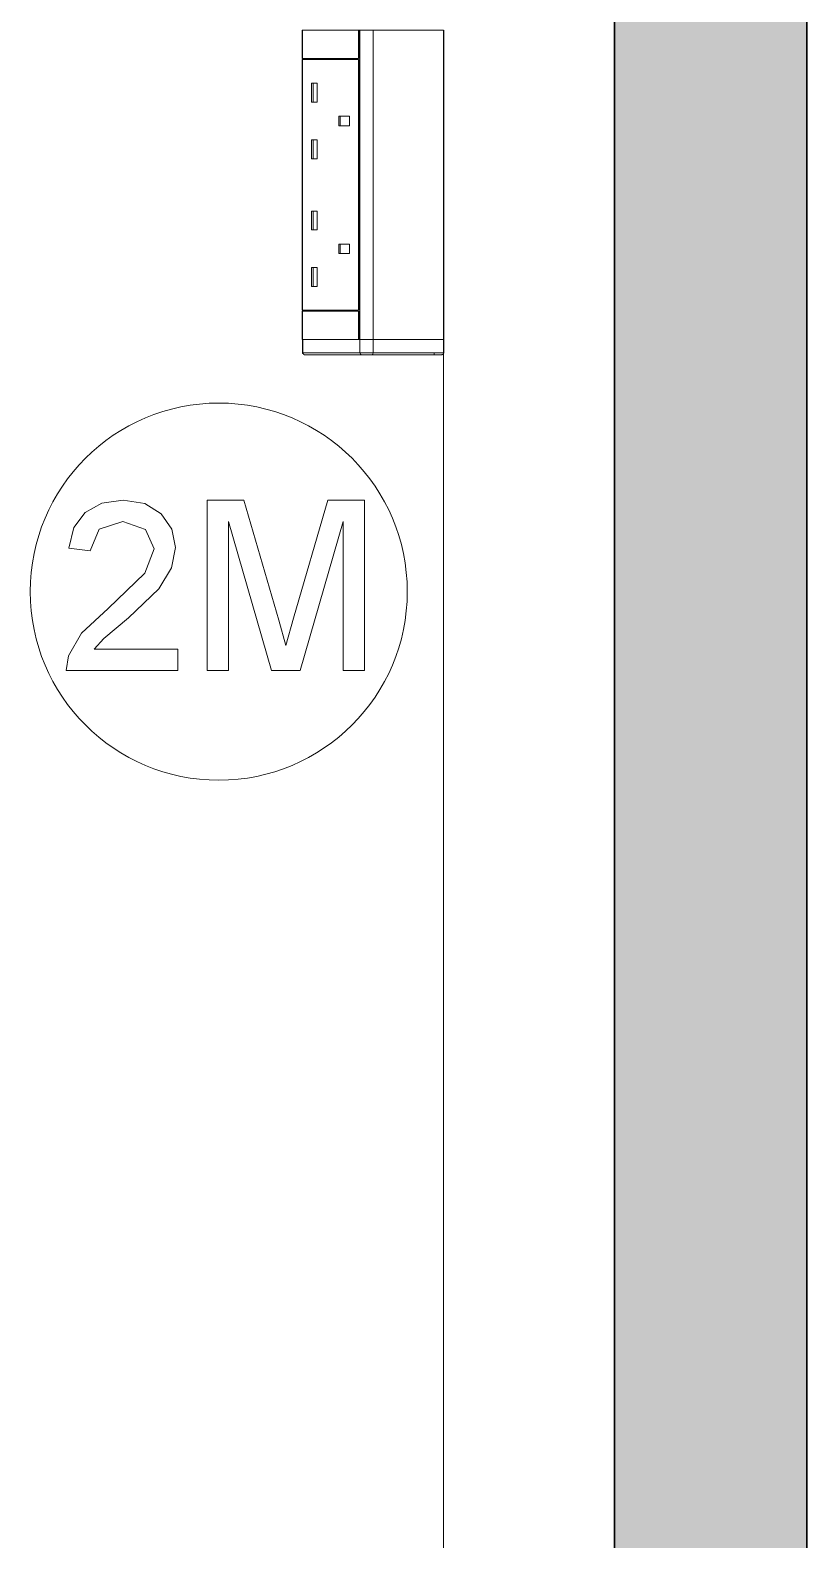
# Model space of a CAD drawing. Header units: millimetres. Extents: x 155927 to 295199, y -4084 to 97293.
# Drawn here: x 189464 to 189876, y 31308 to 32109 of the extents above; entities that cross this region are included whole.
import ezdxf

# ---------------------------------------------------------------- set-up
doc = ezdxf.new("R2010")
doc.units = ezdxf.units.MM
doc.header["$MEASUREMENT"] = 0
for name, color, linetype, lineweight in [('A-WALL-PATT', 7, 'CONTINUOUS', 9), ('I-FURN', 8, 'CONTINUOUS', 9), ('I-WALL', 7, 'CONTINUOUS', 9)]:
    doc.layers.add(name, color=color, linetype=linetype, lineweight=lineweight)

msp = doc.modelspace()

# ---------------------------------------------------------------- hatches: boundary and pattern name
at = {"layer": 'A-WALL-PATT'}
h = msp.add_hatch(color=256, dxfattribs=at)
h.paths.add_polyline_path([(189875.83, 28407.61), (189875.83, 28809.61), (189773.83, 28809.61), (189773.83, 28407.61)], flags=0)
h.paths.add_polyline_path([(189773.83, 29819.61), (189875.83, 29819.61), (189875.83, 33830.58), (189773.83, 33830.58), (189773.83, 30545.81)], flags=0)

# ---------------------------------------------------------------- linework, layer by layer
at = {"layer": 'I-FURN'}
for p, q in [((189608.19, 32093.85), (189608.19, 32108.85)), ((189608.19, 32108.85), (189638.02, 32108.85)), ((189608.39, 32108.81), (189608.39, 31944.91)), ((189638.02, 32108.85), (189638.02, 32093.85)), ((189638.22, 32093.85), (189638.22, 32108.81)), ((189638.22, 32108.81), (189638.85, 32108.81)), ((189645.77, 32108.81), (189638.85, 32108.81)), ((189638.85, 32108.81), (189638.85, 31944.91)), ((189683.23, 32108.81), (189645.77, 32108.81)), ((189645.77, 32108.81), (189645.77, 31944.91)), ((189683.23, 32108.81), (189683.23, 31944.91)), ((189683.24, 31944.91), (189683.24, 32108.81)), ((189638.02, 32093.85), (189608.19, 32093.85)), ((189608.19, 32093.35), (189638.02, 32093.35)), ((189608.19, 31960.35), (189608.19, 32093.35)), ((189608.57, 32093.35), (189608.57, 32093.85)), ((189638.02, 32093.35), (189638.02, 31960.35)), ((189638.22, 31960.35), (189638.22, 32093.35)), ((189613.22, 32080.74), (189613.22, 32070.74)), ((189613.22, 32080.74), (189616.09, 32080.74)), ((189613.96, 32080.74), (189613.96, 32070.74)), ((189616.09, 32080.74), (189616.09, 32070.74)), ((189613.22, 32070.74), (189616.09, 32070.74)), ((189627.56, 32063.24), (189627.56, 32058.24)), ((189633.29, 32063.24), (189627.56, 32063.24)), ((189627.56, 32058.24), (189633.29, 32058.24)), ((189628.3, 32063.24), (189628.3, 32058.24)), ((189633.29, 32058.24), (189633.29, 32063.24)), ((189613.22, 32050.74), (189613.22, 32040.74)), ((189613.22, 32050.74), (189616.09, 32050.74)), ((189613.96, 32050.74), (189613.96, 32040.74)), ((189616.09, 32050.74), (189616.09, 32040.74)), ((189613.22, 32040.74), (189616.09, 32040.74)), ((189613.22, 32012.96), (189613.22, 32002.96)), ((189613.22, 32012.96), (189616.09, 32012.96)), ((189613.96, 32012.96), (189613.96, 32002.96)), ((189616.09, 32012.96), (189616.09, 32002.96)), ((189613.22, 32002.96), (189616.09, 32002.96)), ((189627.56, 31995.46), (189627.56, 31990.46)), ((189627.56, 31995.46), (189633.29, 31995.46)), ((189628.3, 31995.46), (189628.3, 31990.46)), ((189633.29, 31995.46), (189633.29, 31990.46)), ((189627.56, 31990.46), (189633.29, 31990.46)), ((189613.22, 31982.96), (189613.22, 31972.96)), ((189613.22, 31982.96), (189616.09, 31982.96)), ((189613.96, 31982.96), (189613.96, 31972.96)), ((189616.09, 31982.96), (189616.09, 31972.96)), ((189613.22, 31972.96), (189616.09, 31972.96)), ((189608.19, 31960.35), (189638.02, 31960.35)), ((189608.19, 31959.85), (189638.02, 31959.85)), ((189608.19, 31944.85), (189608.19, 31959.85)), ((189608.57, 31959.85), (189608.57, 31960.35)), ((189638.02, 31959.85), (189638.02, 31944.85)), ((189638.22, 31944.91), (189638.22, 31959.85)), ((189638.02, 31944.85), (189608.19, 31944.85)), ((189608.39, 31944.79), (189608.39, 31937.79)), ((189608.57, 31944.79), (189608.39, 31944.79)), ((189608.39, 31944.79), (189608.39, 31937.79)), ((189608.39, 31944.79), (189608.39, 31937.79)), ((189608.57, 31937.79), (189608.57, 31944.79)), ((189638.85, 31944.79), (189608.57, 31944.79)), ((189638.02, 31944.85), (189640.48, 31944.85)), ((189638.85, 31944.91), (189638.22, 31944.91)), ((189638.85, 31944.91), (189645.77, 31944.91)), ((189638.85, 31937.79), (189638.85, 31944.79)), ((189645.77, 31944.79), (189638.85, 31944.79)), ((189645.77, 31944.91), (189683.23, 31944.91)), ((189645.77, 31937.79), (189645.77, 31944.79)), ((189683.23, 31944.79), (189645.77, 31944.79)), ((189683.23, 31937.79), (189683.23, 31944.79)), ((189683.24, 31937.79), (189683.24, 31944.79)), ((189608.57, 31937.79), (189608.39, 31937.79)), ((189638.85, 31937.79), (189608.57, 31937.79)), ((189608.76, 31937.01), (189608.73, 31937.04)), ((189609.39, 31936.79), (189639.67, 31936.79)), ((189609.39, 31936.79), (189639.67, 31936.79)), ((189645.77, 31937.79), (189638.85, 31937.79)), ((189678.24, 31936.79), (189639.67, 31936.79)), ((189639.67, 31936.79), (189645.21, 31936.79)), ((189645.21, 31936.79), (189682.23, 31936.79)), ((189683.23, 31937.79), (189645.77, 31937.79)), ((189678.24, 31937.79), (189678.24, 31936.79)), ((189682.23, 31936.79), (189678.24, 31936.79)), ((189682.23, 31936.79), (189682.24, 31936.79)), ((189683.23, 31249.61), (189683.23, 31937.79)), ((189683.23, 31937.79), (189683.23, 31249.61)), ((189501.87, 31858.02), (189493.08, 31853.14)), ((189513.24, 31859.65), (189501.87, 31858.02)), ((189524.69, 31857.84), (189513.24, 31859.65)), ((189533.47, 31852.41), (189524.69, 31857.84)), ((189577.32, 31859.65), (189557.87, 31859.65)), ((189557.87, 31859.65), (189557.87, 31769.24)), ((189595.81, 31795.93), (189577.32, 31859.65)), ((189621.77, 31859.65), (189603.58, 31797.03)), ((189641.22, 31859.65), (189621.77, 31859.65)), ((189641.22, 31769.24), (189641.22, 31859.65)), ((189493.08, 31853.14), (189487.15, 31845.16)), ((189539.06, 31844.3), (189533.47, 31852.41)), ((189487.15, 31845.16), (189484.41, 31834.22)), ((189495.71, 31832.81), (189500.47, 31844.22)), ((189500.47, 31844.22), (189513, 31848.35)), ((189513, 31848.35), (189525.01, 31844.12)), ((189525.01, 31844.12), (189529.62, 31833.76)), ((189540.92, 31834.44), (189539.06, 31844.3)), ((189569.17, 31769.24), (189569.17, 31848.35)), ((189569.17, 31848.35), (189591.88, 31769.24)), ((189607.2, 31769.24), (189629.92, 31848.35)), ((189629.92, 31848.35), (189629.92, 31769.24)), ((189484.41, 31834.22), (189495.71, 31832.81)), ((189529.62, 31833.76), (189524.74, 31820.96)), ((189538.91, 31823.73), (189540.92, 31834.44)), ((189524.74, 31820.96), (189505.23, 31802.13)), ((189532.23, 31812.65), (189538.91, 31823.73)), ((189516.04, 31797.16), (189532.23, 31812.65)), ((189505.23, 31802.13), (189491.08, 31789.03)), ((189503.04, 31786.29), (189516.04, 31797.16)), ((189599.54, 31782.62), (189595.81, 31795.93)), ((189603.58, 31797.03), (189599.54, 31782.62)), ((189491.08, 31789.03), (189484.21, 31777.03)), ((189497.94, 31780.54), (189503.04, 31786.29)), ((189484.21, 31777.03), (189483, 31769.24)), ((189542.33, 31780.54), (189497.94, 31780.54)), ((189542.33, 31769.24), (189542.33, 31780.54)), ((189483, 31769.24), (189542.33, 31769.24)), ((189557.87, 31769.24), (189569.17, 31769.24)), ((189591.88, 31769.24), (189607.2, 31769.24)), ((189629.92, 31769.24), (189641.22, 31769.24))]:
    msp.add_line(p, q, dxfattribs=at)
at = {"layer": 'I-FURN', "flags": 128}
for points in [[(189608.53, 31937.28), (189608.51, 31937.32), (189608.49, 31937.35), (189608.48, 31937.39), (189608.46, 31937.43), (189608.45, 31937.46), (189608.43, 31937.5), (189608.42, 31937.54), (189608.41, 31937.58), (189608.41, 31937.62), (189608.4, 31937.66), (189608.4, 31937.7), (189608.39, 31937.74), (189608.39, 31937.78), (189608.39, 31937.79)], [(189639.67, 31936.79), (189639.77, 31936.79), (189639.87, 31936.79), (189639.97, 31936.79), (189640.08, 31936.79), (189640.19, 31936.79), (189640.31, 31936.79), (189640.43, 31936.79), (189640.56, 31936.79), (189640.69, 31936.79), (189640.82, 31936.79), (189640.96, 31936.79), (189641.1, 31936.79), (189641.24, 31936.79), (189641.39, 31936.79), (189641.54, 31936.79), (189641.69, 31936.79), (189641.84, 31936.79), (189642, 31936.79), (189642.15, 31936.79), (189642.31, 31936.79), (189642.47, 31936.79), (189642.63, 31936.79), (189642.79, 31936.79), (189642.95, 31936.79), (189643.11, 31936.79), (189643.27, 31936.79), (189643.43, 31936.79), (189643.59, 31936.79), (189643.74, 31936.79), (189643.9, 31936.79), (189644.05, 31936.79), (189644.21, 31936.79), (189644.36, 31936.79), (189644.51, 31936.79), (189644.65, 31936.79), (189644.8, 31936.79), (189644.94, 31936.79), (189645.07, 31936.79), (189645.21, 31936.79)], [(189645.21, 31936.79), (189647.99, 31936.79), (189650.69, 31936.79), (189653.3, 31936.79), (189655.82, 31936.79), (189658.25, 31936.79), (189660.58, 31936.79), (189662.81, 31936.79), (189664.93, 31936.79), (189666.95, 31936.79), (189668.85, 31936.79), (189670.64, 31936.79), (189672.31, 31936.79), (189673.86, 31936.79), (189675.29, 31936.79), (189676.59, 31936.79), (189677.76, 31936.79), (189678.81, 31936.79), (189679.72, 31936.79), (189680.5, 31936.79), (189681.15, 31936.79), (189681.66, 31936.79), (189682.04, 31936.79), (189682.23, 31936.79)], [(189682.24, 31936.79), (189682.24, 31936.79), (189682.23, 31936.79), (189682.21, 31936.79), (189682.19, 31936.79), (189682.16, 31936.79), (189682.12, 31936.79), (189682.08, 31936.79), (189682.04, 31936.79), (189681.98, 31936.79), (189681.92, 31936.79), (189681.86, 31936.79), (189681.79, 31936.79), (189681.71, 31936.79), (189681.63, 31936.79), (189681.54, 31936.79), (189681.45, 31936.79), (189681.35, 31936.79), (189681.25, 31936.79), (189681.14, 31936.79), (189681.03, 31936.79), (189680.91, 31936.79), (189680.79, 31936.79), (189680.66, 31936.79), (189680.53, 31936.79), (189680.4, 31936.79), (189680.26, 31936.79), (189680.12, 31936.79), (189679.98, 31936.79), (189679.84, 31936.79), (189679.69, 31936.79), (189679.54, 31936.79), (189679.39, 31936.79), (189679.23, 31936.79), (189679.08, 31936.79), (189678.92, 31936.79), (189678.76, 31936.79), (189678.6, 31936.79), (189678.44, 31936.79), (189678.28, 31936.79), (189678.24, 31936.79)], [(189683.24, 31937.79), (189683.24, 31937.75), (189683.24, 31937.71), (189683.23, 31937.67), (189683.23, 31937.63), (189683.22, 31937.59), (189683.21, 31937.55), (189683.2, 31937.51), (189683.19, 31937.47), (189683.17, 31937.44), (189683.16, 31937.4), (189683.14, 31937.36), (189683.13, 31937.33), (189683.11, 31937.29), (189683.09, 31937.26), (189683.06, 31937.22), (189683.04, 31937.19), (189683.02, 31937.16), (189682.99, 31937.13), (189682.96, 31937.1), (189682.94, 31937.07), (189682.91, 31937.04), (189682.88, 31937.02), (189682.84, 31936.99), (189682.81, 31936.97), (189682.78, 31936.95), (189682.74, 31936.93), (189682.71, 31936.91), (189682.67, 31936.89), (189682.64, 31936.87), (189682.6, 31936.86), (189682.56, 31936.84), (189682.53, 31936.83), (189682.49, 31936.82), (189682.45, 31936.81), (189682.41, 31936.8), (189682.37, 31936.8), (189682.33, 31936.79), (189682.29, 31936.79), (189682.25, 31936.79), (189682.24, 31936.79)]]:
    msp.add_lwpolyline(points, dxfattribs=at)
at = {"layer": 'I-FURN'}
for start, end in [(0, 180), (180, 0)]:
    msp.add_arc((189563.94, 31811.12), 100, start, end, dxfattribs=at)
for centre, ratio, start_param, end_param in [((189609.39, 31937.79), 0.819152, 4.712389, 6.283185), ((189639.67, 31937.79), 0.819152, 4.712389, 6.283185), ((189645.21, 31937.79), 0.56467, 0, 1.570796), ((189682.23, 31937.79), 0.998113, 0, 1.570796)]:
    msp.add_ellipse(centre, major_axis=(0, -1), ratio=ratio, start_param=start_param, end_param=end_param, dxfattribs=at)
at = {"layer": 'I-WALL', "lineweight": 30}
for p, q in [((189773.83, 33830.58), (189773.83, 29819.61)), ((189875.83, 29819.61), (189875.83, 33830.58))]:
    msp.add_line(p, q, dxfattribs=at)

doc.saveas('drawing.dxf')
